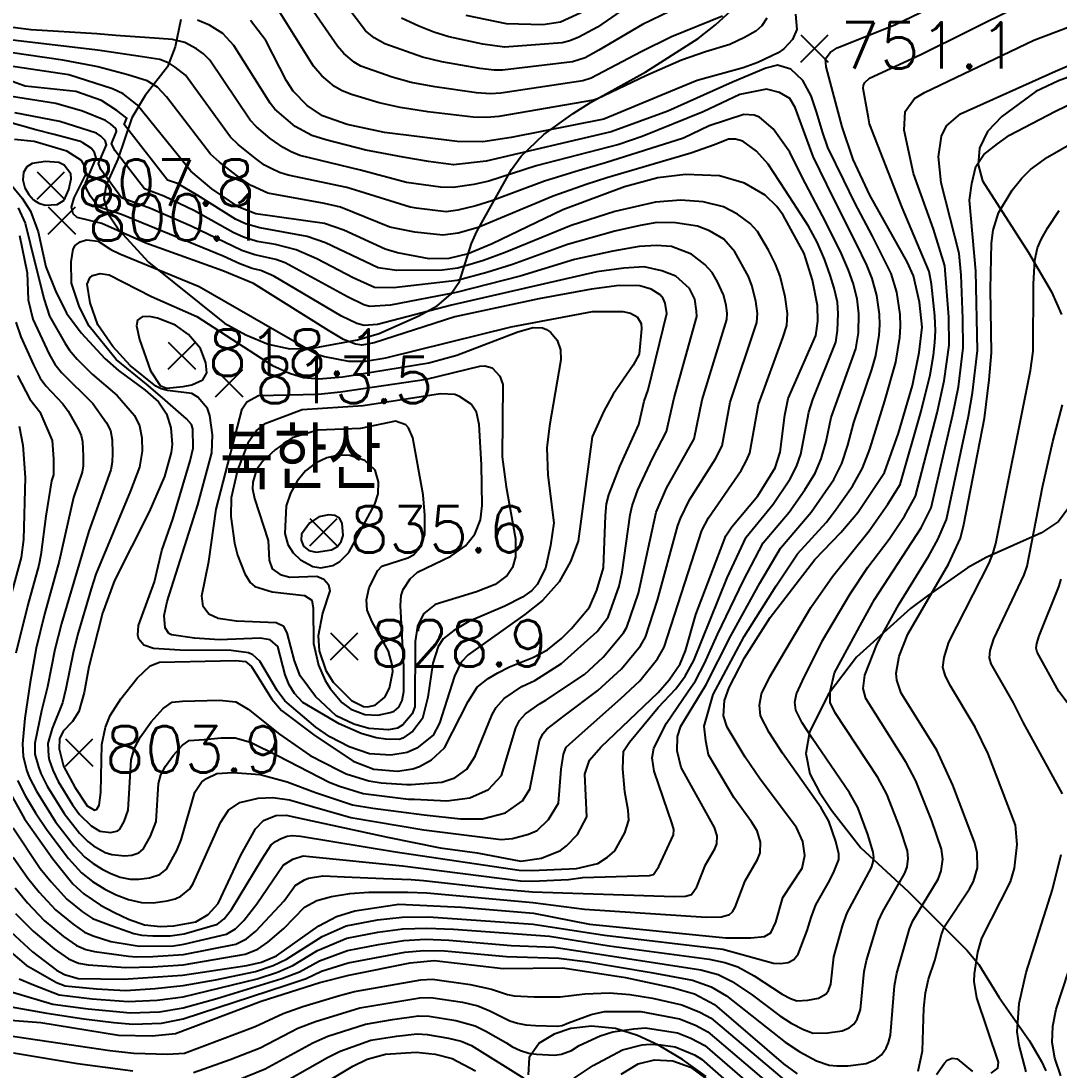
# Model space of a CAD drawing. Extents: x 197794 to 200030, y 561152 to 563931.
# Drawn here: x 197999.3 to 198200.8, y 562008.5 to 562212.3 of the extents above; entities that cross this region are included whole.
import ezdxf

# ---------------------------------------------------------------- set-up
doc = ezdxf.new("R2010")
doc.units = 0
for name, color, linetype in [('F0017111', 30, 'CONTINUOUS'), ('F0017114', 7, 'CONTINUOUS'), ('F0027132', 7, 'CONTINUOUS'), ('F0027217', 7, 'CONTINUOUS'), ('G0037213', 32, 'CONTINUOUS'), ('H0059153', 7, 'CONTINUOUS')]:
    doc.layers.add(name, color=color, linetype=linetype)
doc.styles.add('NGSW', font='romans.shx', dxfattribs={"bigfont": 'ngsw.shx'})

# ---------------------------------------------------------------- blocks, each defined once
blk = doc.blocks.new('F0027217')
at = {"layer": 'F0027217'}
for p, q in [((-2.652, 2.652), (2.652, -2.652)), ((-2.652, -2.652), (2.652, 2.652))]:
    blk.add_line(p, q, dxfattribs=at)

msp = doc.modelspace()

# ---------------------------------------------------------------- linework, layer by layer
at = {"layer": 'F0017111', "flags": 128}
for points, elevation in [([(198130.7, 562216.9), (198119.96, 562211.62), (198111.52, 562206.65), (198108.82, 562205.19), (198106.38, 562204.4), (198092.81, 562202.78), (198091.14, 562202.78), (198088.36, 562203.11), (198081.02, 562204.39), (198077.26, 562205.28), (198069.93, 562207.92), (198067.84, 562209.04), (198066.18, 562210.39), (198057.12, 562222.43)], 735), ([(198135.53, 562213.28), (198125.61, 562209.26), (198119.7, 562206.35), (198110.03, 562201.21), (198108.41, 562200.68), (198092.44, 562198.28), (198090.43, 562198.18), (198087.73, 562198.38), (198079.66, 562199.53), (198075.08, 562200.41), (198071.39, 562201.41), (198065.3, 562203.55), (198064.01, 562204.32), (198061.95, 562206.02), (198060.75, 562207.46), (198053.2, 562218.44)], 740), ([(197995.06, 562033.33), (198000.28, 562028.88), (198006.19, 562025.55), (198007.88, 562024.91), (198013.95, 562024.32), (198019.62, 562024.01), (198025.33, 562024.34), (198030.8, 562024.94), (198037.06, 562026.05), (198044.86, 562027.69), (198048.28, 562028.82), (198050.82, 562030.06), (198057.75, 562034.48), (198062.46, 562036.52), (198068.49, 562037.72), (198073.28, 562038.25), (198078.42, 562038.3), (198098.77, 562036.88), (198112.58, 562034.73), (198135.59, 562032.01), (198145.39, 562029.27), (198146.73, 562029.22), (198148.24, 562029.39), (198149.34, 562030.03), (198150.21, 562031.02), (198151.95, 562035.66), (198152.71, 562038.18), (198153.61, 562040.61), (198156.29, 562045.3), (198157.19, 562047.19), (198158.09, 562049.46), (198158.11, 562050.51), (198157.5, 562052.92), (198156.13, 562056.9), (198154.65, 562059.44), (198147.13, 562070.07), (198144.58, 562074.11), (198142.9, 562077.33), (198142.67, 562079.41), (198143.1, 562081.61), (198144.67, 562084.93), (198145.96, 562087.11), (198152.67, 562098.4), (198156.87, 562104.38), (198163.98, 562113.27), (198167.6, 562118.44), (198169.97, 562122.31), (198174.09, 562136.55), (198175.8, 562143.56), (198176.47, 562147.38), (198176.74, 562149.87), (198176.85, 562152.13), (198176.73, 562155.02), (198176.07, 562161.17), (198175.62, 562163.64), (198170.36, 562176.08), (198164.07, 562192.35), (198163.82, 562193.52), (198162.81, 562199.24), (198162.87, 562199.83), (198163.13, 562200.36), (198164.03, 562201.22), (198174.04, 562205.79), (198192.67, 562215.09)], 745), ([(198144.1, 562212.88), (198143.11, 562211.4), (198141.99, 562210.36), (198139.79, 562209.1), (198136.92, 562207.75), (198132.22, 562206.36), (198127.53, 562204.71), (198120.61, 562201.68), (198111.25, 562197.22), (198110.44, 562196.96), (198092.07, 562193.79), (198089.72, 562193.58), (198087.09, 562193.64), (198078.29, 562194.67), (198072.91, 562195.53), (198068.82, 562196.44), (198063.46, 562198.02), (198061.68, 562198.74), (198060.17, 562199.61), (198057.72, 562201.65), (198056.12, 562203.57), (198049.27, 562214.45)], 745), ([(198116.69, 562214.89), (198111.2, 562211.12), (198107.6, 562209.17), (198105.86, 562208.47), (198104.36, 562208.11), (198093.17, 562207.27), (198089, 562207.85), (198082.39, 562209.26), (198079.43, 562210.15), (198076.52, 562211.35), (198073.16, 562212.86)], 730), ([(197998.17, 562043.92), (198000.55, 562041), (198003.83, 562037.56), (198007.57, 562034.48), (198010.08, 562032.72), (198011.89, 562031.95), (198013.55, 562031.56), (198020.19, 562030.63), (198021.68, 562030.51), (198024.89, 562030.57), (198030.84, 562030.95), (198041.02, 562032.99), (198043.11, 562033.99), (198044.88, 562035.5), (198050.37, 562041.39), (198052.53, 562044.4), (198054.33, 562045.48), (198055.1, 562045.78), (198057.89, 562046.23), (198062.1, 562046.05), (198069.66, 562045.74), (198075.05, 562045.55), (198077.47, 562045.38), (198091.92, 562043.73), (198098.62, 562043.17), (198126.09, 562042.24), (198128.34, 562042.32), (198129.5, 562042.62), (198130.54, 562044.13), (198132.2, 562048.37), (198134.02, 562051.47), (198134.41, 562052.46), (198134.45, 562054.02), (198133.97, 562055.65), (198127.5, 562067.31), (198126.71, 562070.52), (198126.78, 562073.31), (198127.42, 562075.31), (198132.28, 562083.31), (198137.09, 562092.91), (198142.75, 562103.1), (198146.75, 562109.89), (198152.71, 562116.88), (198157.11, 562123.24), (198158.66, 562126.38), (198159.84, 562129.92), (198160.97, 562134.3), (198164.49, 562144.59), (198165.26, 562147.34), (198165.91, 562151.28), (198166.06, 562153.32), (198166, 562155.37), (198165.49, 562158.98), (198164.57, 562162.31), (198163.52, 562164.89), (198161.51, 562169.03), (198157.03, 562177.92), (198153.12, 562185.99), (198149.64, 562195.49), (198148.6, 562197.3), (198146.59, 562198.45), (198144.04, 562199.09), (198138.86, 562198.07), (198131.77, 562194.68), (198119.93, 562189.87), (198115.36, 562188.34), (198099.32, 562184.17), (198090.16, 562181.24), (198087.25, 562180.57), (198083.2, 562180.01), (198080.74, 562180.07), (198074.13, 562180.94), (198065.22, 562183.37), (198053.47, 562186.21), (198051.77, 562186.88), (198050.2, 562187.73), (198047.69, 562189.53), (198045.02, 562191.77), (198043.8, 562193.07), (198035.95, 562204.69), (198034.76, 562205.92), (198033.37, 562206.91), (198031.08, 562208.12), (198028.7, 562208.7), (198026.1, 562208.93), (198017.72, 562209.49), (198014, 562209.86), (198001.28, 562210.63), (197995.65, 562211.34)], 760), ([(197998.26, 562038.95), (198001.64, 562035.49), (198005.72, 562032.08), (198008.52, 562030.1), (198010.47, 562029.32), (198012.36, 562028.97), (198019.67, 562028.42), (198024.9, 562028.58), (198030.76, 562028.95), (198042.81, 562031.06), (198045.28, 562032.04), (198047.21, 562033.4), (198050.36, 562036.03), (198054.36, 562040.17), (198056.72, 562041.47), (198059.57, 562042.21), (198063.16, 562042.83), (198066.81, 562043.08), (198074.43, 562043.07), (198078.1, 562042.93), (198098.7, 562041.1), (198108.68, 562039.81), (198132.34, 562038.21), (198135.33, 562038.32), (198136.89, 562038.72), (198137.41, 562039.23), (198137.96, 562040.17), (198139.87, 562045.26), (198142.3, 562049.4), (198142.82, 562050.71), (198142.87, 562052.79), (198142.23, 562054.98), (198141.16, 562056.73), (198137.7, 562061.48), (198132.78, 562069.74), (198132.28, 562072.45), (198131.92, 562075.31), (198133.71, 562081.47), (198139.68, 562092.72), (198145.92, 562102.58), (198150.09, 562108.8), (198155.6, 562114.9), (198157.25, 562117.01), (198160.74, 562121.98), (198162.66, 562125.48), (198164.08, 562129.17), (198167, 562138.54), (198169.15, 562146.03), (198169.95, 562150.83), (198170.09, 562153.07), (198170, 562155.32), (198169.33, 562159.63), (198168.28, 562163.24), (198164.63, 562170.51), (198161.17, 562176.97), (198159.05, 562181.38), (198155.93, 562187.72), (198154.91, 562190.78), (198153.8, 562194.47), (198152.69, 562197.82), (198151.07, 562200.78), (198148.77, 562202.98), (198146.21, 562203.75), (198143.91, 562203.18), (198137.46, 562200.43), (198124.87, 562194.83), (198113.91, 562190.79), (198089.59, 562185.11), (198083.27, 562184.38), (198078.41, 562185.01), (198073.47, 562185.85), (198066.27, 562187.24), (198058.49, 562189.24), (198055.76, 562190.07), (198052.52, 562191.81), (198048.59, 562195.22), (198047.65, 562196.37), (198040.64, 562207.57), (198038.51, 562209.91), (198035.9, 562211.49), (198033.57, 562212.48)], 755), ([(197998.95, 562026.26), (198001.71, 562025.06), (198006.69, 562023.13), (198013.13, 562022.38), (198020.08, 562021.82), (198025.76, 562022.1), (198030.8, 562022.78), (198045.13, 562026.24), (198049.12, 562027.55), (198052.1, 562028.82), (198056.89, 562031.78), (198062.58, 562034.13), (198068.6, 562035.33), (198073.45, 562035.97), (198078.12, 562036.12), (198083.26, 562035.89), (198101.93, 562034.51), (198113.51, 562032.66), (198132.9, 562030.07), (198135.95, 562029.44), (198138.5, 562028.57), (198141.66, 562026.8), (198147.08, 562023.26), (198148.68, 562022.4), (198149.93, 562021.97), (198152.06, 562022.09), (198154.14, 562022.49), (198155.64, 562023.35), (198156.08, 562023.99), (198156.51, 562025.23), (198157.13, 562030.54), (198158.87, 562036.73), (198159.69, 562039.07), (198164.42, 562047.9), (198164.72, 562048.72), (198164.86, 562049.84), (198164.75, 562050.83), (198163.71, 562054.27), (198161.77, 562059.5), (198160.15, 562062.38), (198152.9, 562072.98), (198150.98, 562076.01), (198149.72, 562078.43), (198149.55, 562079.99), (198149.87, 562081.64), (198151.05, 562084.13), (198154.91, 562091.97), (198160.31, 562101.05), (198163.75, 562106.2), (198167.83, 562111.66), (198170.84, 562116.16), (198172.98, 562120.02), (198177.15, 562136.21), (198178.55, 562142.4), (198179.49, 562149.36), (198179.46, 562154.78), (198178.64, 562164.75), (198176.44, 562171.86), (198172.56, 562182.67), (198170.78, 562191.11), (198170.95, 562194.74), (198172.81, 562197.28), (198174.75, 562198.46), (198195.95, 562208.59), (198205.03, 562212.04)], 740), ([(197997.81, 562049.89), (198000.6, 562045.8), (198002.84, 562043.05), (198006.03, 562039.62), (198009.42, 562036.88), (198011.64, 562035.34), (198013.3, 562034.59), (198016.72, 562033.51), (198020.71, 562032.84), (198022.22, 562032.61), (198028.88, 562032.68), (198030.93, 562032.95), (198039.23, 562034.91), (198040.94, 562035.93), (198042.54, 562037.59), (198045.06, 562040.81), (198050.22, 562048.33), (198052.08, 562049.49), (198054.08, 562050.16), (198055.31, 562050.04), (198073.36, 562048.18), (198096.3, 562045.29), (198098.54, 562045.24), (198105.57, 562045.52), (198108.4, 562045.96), (198121.34, 562046.31), (198122.12, 562046.51), (198123.12, 562048.08), (198126, 562054.2), (198126.03, 562055.24), (198125.71, 562056.33), (198122.21, 562066.6), (198121.85, 562069.16), (198122.14, 562071.03), (198124.64, 562075.89), (198128.79, 562082), (198130.26, 562084.17), (198132, 562087.52), (198134.5, 562093.11), (198139.58, 562103.62), (198143.42, 562110.98), (198148.44, 562116.91), (198151.49, 562121.26), (198153.47, 562124.5), (198154.67, 562127.27), (198155.61, 562130.66), (198156.61, 562135.32), (198161.38, 562148.64), (198161.88, 562151.73), (198161.99, 562155.43), (198161.64, 562158.33), (198160.86, 562161.38), (198159.97, 562163.93), (198158.4, 562167.55), (198154.93, 562174.5), (198151, 562182), (198148.58, 562186.82), (198145.34, 562191.36), (198142.7, 562193.62), (198141.67, 562194.04), (198139.63, 562194.17), (198132.92, 562191.93), (198127.93, 562189.56), (198112.79, 562184.78), (198107.66, 562183.31), (198100.96, 562181.24), (198090.74, 562177.37), (198087.64, 562176.4), (198084.14, 562175.56), (198081.87, 562175.28), (198076.05, 562175.95), (198074.87, 562176.15), (198065.1, 562179.19), (198062.56, 562179.99), (198051.17, 562182.35), (198049.49, 562182.87), (198047.89, 562183.65), (198046.61, 562184.34), (198044.78, 562185.66), (198041.44, 562188.32), (198039.95, 562189.77), (198031.25, 562201.8), (198029.24, 562203.36), (198028.07, 562204.13), (198026.23, 562204.84), (198022.87, 562205.38), (198015.05, 562206.5), (198013.61, 562206.75), (197995.47, 562208.86)], 765), ([(197997.76, 562055.55), (198003.04, 562047.69), (198005.13, 562045.1), (198008.23, 562041.69), (198011.27, 562039.28), (198013.2, 562037.96), (198016.82, 562036.59), (198021.23, 562035.06), (198022.77, 562034.71), (198024.87, 562034.57), (198028.28, 562034.59), (198031.01, 562034.96), (198037.45, 562036.84), (198038.77, 562037.88), (198040.2, 562039.69), (198046.13, 562049.57), (198047.9, 562052.26), (198048.7, 562052.91), (198049.82, 562053.5), (198050.99, 562053.94), (198051.92, 562054.09), (198053.56, 562053.93), (198072, 562050.91), (198096.05, 562047.33), (198098.46, 562047.31), (198107.13, 562047.68), (198111.27, 562048.68), (198113.18, 562049.89), (198114.59, 562051.1), (198116.51, 562054.63), (198117.31, 562057.05), (198117.2, 562059.02), (198116.56, 562062.59), (198116.13, 562067.02), (198116.27, 562070.45), (198117.42, 562072.23), (198123.01, 562078.99), (198126.44, 562082.56), (198128.24, 562085.03), (198129.91, 562088.12), (198136.41, 562104.14), (198140.08, 562112.08), (198145.31, 562118.45), (198148.61, 562123.39), (198149.84, 562125.77), (198150.68, 562128.17), (198152.26, 562136.35), (198153.06, 562138.77), (198157.49, 562149.94), (198157.84, 562152.18), (198157.99, 562155.48), (198157.8, 562157.68), (198157.16, 562160.45), (198156.42, 562162.98), (198155.28, 562166.06), (198153.86, 562169.33), (198152.21, 562172.5), (198147.66, 562179.48), (198144.36, 562184.53), (198142.11, 562187.06), (198139.44, 562188.97), (198138.05, 562189.37), (198136.67, 562189.35), (198133.97, 562188.28), (198129.34, 562186.62), (198113.07, 562181.83), (198109.06, 562180.59), (198102.61, 562178.3), (198088.04, 562172.24), (198084.19, 562171.11), (198081.17, 562170.72), (198075.76, 562171.33), (198070.93, 562172.25), (198061.32, 562176.16), (198058.2, 562176.89), (198047.21, 562178.87), (198043.98, 562180.38), (198041.87, 562181.78), (198037.87, 562184.87), (198036.1, 562186.46), (198027.55, 562197.62), (198025.78, 562199.46), (198023.81, 562200.67), (198020.04, 562201.88), (198014.19, 562203.39), (198013.22, 562203.64), (198007.45, 562204.71), (197983.82, 562208.13)], 770), ([(197997.63, 562023.63), (198005.5, 562021.35), (198012.31, 562020.44), (198020.55, 562019.62), (198026.18, 562019.85), (198030.8, 562020.63), (198037.34, 562022.4), (198049.95, 562026.28), (198053.37, 562027.58), (198057.27, 562029.77), (198062.71, 562031.75), (198068.71, 562032.94), (198073.63, 562033.68), (198077.81, 562033.94), (198082.38, 562033.77), (198094.44, 562032.74), (198102.82, 562032.39), (198131.27, 562028.02), (198134.64, 562027.06), (198137.38, 562025.75), (198141.32, 562023.04), (198146.66, 562019.04), (198148.81, 562017.66), (198151.21, 562016.37), (198153.09, 562015.72), (198155.95, 562015.73), (198158.75, 562016.13), (198160.12, 562016.75), (198161, 562017.43), (198161.67, 562018.39), (198162.31, 562020.26), (198163.01, 562027.7), (198163.47, 562029.81), (198165.76, 562037.53), (198166.63, 562039.35), (198170.89, 562046.75), (198171.35, 562047.98), (198171.56, 562049.65), (198171.4, 562051.14), (198169.92, 562055.62), (198167.41, 562062.09), (198165.66, 562065.33), (198157.39, 562077.91), (198156.42, 562079.96), (198156.42, 562082.08), (198157.25, 562085.7), (198162.54, 562095.48), (198164.98, 562099.97), (198174.07, 562113.89), (198176, 562117.73), (198180.21, 562135.87), (198181.31, 562141.23), (198182.25, 562148.85), (198182.19, 562154.53), (198181.86, 562162.95), (198181.44, 562167.19), (198177.96, 562180.9), (198177.46, 562185.96), (198178.05, 562189.93), (198178.98, 562191.96), (198181.68, 562194.32), (198200.15, 562202.6), (198212.66, 562207.94)], 735), ([(197998.65, 562064.77), (198000.16, 562061.76), (198002.1, 562058.5), (198004.37, 562055.1), (198008.51, 562049.61), (198011.05, 562046.81), (198013.2, 562045.15), (198015.61, 562043.69), (198017.77, 562042.59), (198020.15, 562041.64), (198022.69, 562041.09), (198024.94, 562041.04), (198027.68, 562041.41), (198029.21, 562041.78), (198030.36, 562042.28), (198032.08, 562043.7), (198032.76, 562044.76), (198038.06, 562056.62), (198039.58, 562058.99), (198041.82, 562060.51), (198045.32, 562061.36), (198048.22, 562061.5), (198051.45, 562061.03), (198055.44, 562059.88), (198063.34, 562057.6), (198077.51, 562055.16), (198092.51, 562053.31), (198094.75, 562053.49), (198097.82, 562054.33), (198099.51, 562055.07), (198101.69, 562057.19), (198103.65, 562060.37), (198104.19, 562066.98), (198104.62, 562069.92), (198105.16, 562071.28), (198107.66, 562073.55), (198115.78, 562080.72), (198119.47, 562084.17), (198122.91, 562088.41), (198124.18, 562090.67), (198131.52, 562113.32), (198132.76, 562115.83), (198139.1, 562125.02), (198140.19, 562126.96), (198140.82, 562128.41), (198142.46, 562137.81), (198147.24, 562150.77), (198147.99, 562153.2), (198148.13, 562155.52), (198147.7, 562158.71), (198146.67, 562162.76), (198145.79, 562165.06), (198144.41, 562167.81), (198142.28, 562171.46), (198140.88, 562173.01), (198138.39, 562174.83), (198135.7, 562176.2), (198131.76, 562177.18), (198127.39, 562177.51), (198122.51, 562177.13), (198114.57, 562175.34), (198106.12, 562172.62), (198093.32, 562167.33), (198089.08, 562165.78), (198084.1, 562164.29), (198081.08, 562163.91), (198072.24, 562163.86), (198068.63, 562164.39), (198058.41, 562169.22), (198054.86, 562170.48), (198045.67, 562172.15), (198042.89, 562172.91), (198040.92, 562173.83), (198033.64, 562178.43), (198029.66, 562180.74), (198027.76, 562181.42), (198019.35, 562192.23), (198019.86, 562193.45), (198017.88, 562194.96), (198014.96, 562196.86), (198009.97, 562198.64), (198000.12, 562199.69), (197993.18, 562202.14)], 780), ([(197998.3, 562153.84), (197999.3, 562150.98), (198001.72, 562145.53), (198003.04, 562142.96), (198004.1, 562141.44), (198007.41, 562137.95), (198008.46, 562136.5), (198010.51, 562132.81), (198010.99, 562131.8), (198011.21, 562130.61), (198011.35, 562127.78), (198011.36, 562125.9), (198011.19, 562124.65), (198009.52, 562119.75), (198006.72, 562107.36), (198003.88, 562097.08), (198002.24, 562090.48), (198001.1, 562083.86), (198000.04, 562076.86), (197999.59, 562071.93), (197999.74, 562069.42), (198000.45, 562066.68), (198000.91, 562065.44), (198002.28, 562062.71), (198006.01, 562056.74), (198009.6, 562052.07), (198011.68, 562049.86), (198013.29, 562048.62), (198015.09, 562047.53), (198016.72, 562046.7), (198018.56, 562046.01), (198020.52, 562045.62), (198022.21, 562045.58), (198024.26, 562045.85), (198026.27, 562046.51), (198027.56, 562047.57), (198029.55, 562051.19), (198030.43, 562053.24), (198033.05, 562062.48), (198034.37, 562064.46), (198034.42, 562064.52), (198035.29, 562065.14), (198037.34, 562066.11), (198040.44, 562066.31), (198045.71, 562065.91), (198050.99, 562064.53), (198056.51, 562062.46), (198063.66, 562060.05), (198067.62, 562059.37), (198077.55, 562058.08), (198084.61, 562057.34), (198088.88, 562057.34), (198093.4, 562058.52), (198096.68, 562060.81), (198098.11, 562063.06), (198100, 562072.47), (198100.62, 562073.84), (198101.4, 562074.73), (198104.73, 562077.34), (198111.32, 562082.29), (198115.91, 562086.46), (198119.6, 562090.93), (198120.55, 562092.62), (198122.89, 562099.78), (198126.86, 562114.34), (198127.34, 562115.66), (198129.07, 562119.32), (198134.13, 562127.25), (198135.42, 562129.79), (198137.01, 562138.25), (198142.17, 562153.77), (198142.28, 562155.51), (198141.96, 562157.9), (198141.18, 562160.94), (198140.52, 562162.66), (198137.89, 562167.47), (198135.79, 562169.95), (198132.98, 562171.54), (198130.63, 562172.48), (198126.35, 562173.09), (198122.74, 562173.18), (198119.5, 562172.62), (198114.62, 562171.49), (198105.43, 562168.91), (198094.75, 562165.03), (198089.73, 562163.48), (198083.96, 562161.93), (198071.63, 562160.5), (198067.96, 562160.57), (198063.78, 562162.42), (198056.74, 562166.1), (198052.71, 562167.9), (198048.71, 562168.88), (198045.18, 562169.52), (198042.53, 562170.32), (198040.5, 562171.24), (198032.98, 562175.44), (198027.06, 562178.31), (198023.28, 562179.69), (198017.57, 562187.13), (198016.85, 562188.44), (198017.87, 562190.87), (198017.7, 562191.41), (198016.71, 562192.35), (198015.72, 562193), (198011.23, 562194.82), (198006.09, 562196.3), (197993.69, 562198.25)], 785), ([(197996.3, 562021), (198004.31, 562019.57), (198011.49, 562018.5), (198017.33, 562017.73), (198021.01, 562017.43), (198026.6, 562017.61), (198030.81, 562018.48), (198050.79, 562025), (198054.64, 562026.34), (198057.66, 562027.75), (198062.84, 562029.36), (198073.8, 562031.4), (198077.51, 562031.76), (198081.5, 562031.66), (198093.57, 562030.59), (198103.71, 562030.26), (198109.34, 562029.55), (198121.65, 562027.5), (198129.65, 562025.96), (198133.32, 562024.68), (198136.26, 562022.92), (198147.68, 562013.91), (198150.54, 562012.05), (198153.74, 562010.34), (198156.24, 562009.47), (198157.69, 562009.32), (198159.85, 562009.36), (198163.37, 562009.78), (198165.19, 562010.6), (198166.36, 562011.5), (198167.25, 562012.79), (198167.73, 562013.87), (198168.11, 562015.28), (198168.88, 562024.86), (198169.33, 562027.34), (198171.83, 562035.99), (198172.46, 562037.51), (198177.37, 562045.59), (198177.97, 562047.23), (198178.26, 562049.47), (198178.04, 562051.46), (198176.13, 562056.97), (198173.05, 562064.69), (198171.16, 562068.28), (198163.36, 562080.7), (198162.83, 562082.67), (198163.13, 562085.23), (198165.55, 562091.35), (198169.73, 562098.97), (198175.54, 562108.44), (198177.31, 562111.61), (198179.01, 562115.45), (198183.27, 562135.53), (198184.06, 562140.06), (198185.01, 562148.34), (198184.69, 562163.72), (198183.47, 562177.49), (198183.89, 562180.73), (198184.68, 562184.04), (198186.24, 562186.38), (198188.89, 562188.49), (198191.23, 562190.17), (198200.01, 562194.75), (198204.42, 562196.85)], 730), ([(197998.76, 562176), (198000.14, 562173.06), (198002.03, 562165.14), (198003.78, 562158.23), (198004.84, 562155.01), (198007.89, 562149.67), (198008.71, 562148.4), (198010.22, 562146.65), (198013.12, 562143.74), (198018, 562139.55), (198021.34, 562135.71), (198022.31, 562133.7), (198022.75, 562131.32), (198022.82, 562128.78), (198022.28, 562125.66), (198020.57, 562121.06), (198013.86, 562104.85), (198012.9, 562101.99), (198010.41, 562093.44), (198009.52, 562089.91), (198007.99, 562082.56), (198007.34, 562079.89), (198005.33, 562074.91), (198004.52, 562071.94), (198004.63, 562069.5), (198004.76, 562068.77), (198005.45, 562066.8), (198006.52, 562064.59), (198009.3, 562060.04), (198010.67, 562058.16), (198012.93, 562055.98), (198014.61, 562054.92), (198016.73, 562054.66), (198018.09, 562054.97), (198018.52, 562055.32), (198019.34, 562056.79), (198020.1, 562059.02), (198020.67, 562068.82), (198021.31, 562071.07), (198022.51, 562073.27), (198024.6, 562076.18), (198026.88, 562078.74), (198028.63, 562079.98), (198030.66, 562080.22), (198037.82, 562080.37), (198041.04, 562080.03), (198043.42, 562078.64), (198049.48, 562073.77), (198055.42, 562069.61), (198060.99, 562066.81), (198062.46, 562066.1), (198066.81, 562064.7), (198069.26, 562064.31), (198074.21, 562063.98), (198075.03, 562064.02), (198081.02, 562064.47), (198083.55, 562065.28), (198085.85, 562066.95), (198087.47, 562069.51), (198090.76, 562077.58), (198091.55, 562078.96), (198093.1, 562080.72), (198096.57, 562083.01), (198099.08, 562084.19), (198104.22, 562087.53), (198111.16, 562093.74), (198113.3, 562096.53), (198115.46, 562102.55), (198116.03, 562105.24), (198117.55, 562116.37), (198117.94, 562118.15), (198119.07, 562121.23), (198121.89, 562127.3), (198124.64, 562132.55), (198126.12, 562139.14), (198130.53, 562154.91), (198130.48, 562155.97), (198130.13, 562158.26), (198129.12, 562160.39), (198126.46, 562162.76), (198123.75, 562163.77), (198120.32, 562164.54), (198116.37, 562164.3), (198111.09, 562163.6), (198082.9, 562157.11), (198068.51, 562153.35), (198065.91, 562153.15), (198064.48, 562153.58), (198061.56, 562155), (198048.41, 562162.75), (198045.86, 562163.84), (198044.19, 562164.26), (198041.82, 562165.15), (198038.57, 562166.62), (198018.83, 562174.74), (198014.3, 562176.22), (198012.81, 562178.31), (198011.98, 562179.84), (198011.85, 562180.84), (198013.88, 562185.71), (198013.54, 562186.8), (198012.92, 562187.6), (198011.32, 562188.65), (198010.83, 562188.89), (198005.71, 562190.27), (198002.21, 562191.21), (197996.71, 562192.72)], 795), ([(197999.02, 562170.68), (198000.53, 562163.4), (198000.7, 562158.14), (198001.57, 562154.42), (198004.8, 562147.6), (198005.88, 562145.68), (198007.16, 562144.05), (198013.23, 562138.02), (198015.92, 562134.26), (198016.65, 562132.75), (198016.98, 562130.97), (198017.08, 562128.28), (198017.01, 562126.64), (198016.74, 562125.16), (198012.46, 562113.23), (198007.14, 562095.26), (198005.89, 562090.23), (198004.47, 562083), (198003.31, 562078.32), (198002, 562072.03), (198002, 562069.92), (198002.7, 562067.43), (198003.18, 562066.12), (198004.4, 562063.65), (198007.66, 562058.39), (198010.68, 562054.53), (198012.3, 562052.92), (198013.38, 562052.09), (198015.66, 562050.81), (198016.96, 562050.38), (198019.47, 562050.12), (198020.84, 562050.3), (198022.18, 562050.74), (198023.04, 562051.45), (198024.45, 562053.99), (198025.57, 562056.84), (198025.99, 562064.19), (198026.47, 562065.88), (198027.37, 562067.53), (198028.94, 562069.71), (198030.65, 562071.63), (198031.96, 562072.56), (198034.85, 562072.74), (198038.14, 562073.04), (198040.91, 562073.04), (198043.88, 562072.25), (198049.22, 562069.55), (198059.16, 562064.44), (198061.14, 562063.66), (198065.76, 562062.25), (198074.55, 562061.16), (198075.69, 562061.12), (198082.01, 562060.81), (198086.47, 562061.43), (198090.06, 562063.04), (198092.57, 562065.75), (198095.38, 562075.03), (198096.09, 562076.4), (198097.25, 562077.72), (198100.12, 562079.76), (198101.21, 562080.37), (198108.72, 562085.38), (198112.35, 562088.75), (198116.29, 562093.45), (198116.92, 562094.57), (198119.17, 562101.17), (198122.64, 562116.9), (198124.63, 562121.59), (198130.03, 562131.17), (198131.57, 562138.7), (198136.35, 562154.34), (198136.42, 562155.5), (198136.21, 562157.09), (198135.69, 562159.12), (198134.56, 562161.64), (198133.5, 562163.47), (198132.08, 562165.02), (198129.5, 562167.04), (198125.6, 562168.49), (198122.69, 562168.73), (198119.31, 562168.49), (198114.23, 562167.59), (198106.78, 562165.97), (198096.19, 562162.74), (198083.81, 562159.57), (198071.02, 562157.14), (198066.94, 562156.86), (198065.86, 562157.18), (198062.67, 562158.71), (198050.56, 562165.33), (198048.77, 562166.01), (198044.68, 562166.89), (198042.18, 562167.73), (198032.32, 562172.45), (198024.46, 562175.89), (198018.79, 562177.96), (198014.77, 562183.49), (198014.35, 562184.64), (198015.87, 562188.29), (198015.62, 562189.11), (198014.82, 562189.97), (198013.93, 562190.56), (198006.81, 562192.82), (197998.08, 562194.51)], 790), ([(198187.65, 562007.89), (198188.94, 562008.92), (198189.07, 562010.06), (198184.88, 562022.58), (198184.37, 562025.73), (198184.44, 562027.24), (198185.1, 562031.42), (198185.84, 562034.15), (198191.39, 562045.06), (198192.2, 562047.77), (198192.7, 562052.37), (198192.38, 562056.08), (198187.08, 562069.93), (198184.54, 562075.13), (198179.67, 562083.35), (198178.71, 562085.21), (198178.31, 562086.77), (198178.51, 562088.65), (198179.42, 562091.68), (198187.29, 562107.02), (198188.07, 562108.98), (198188.55, 562110.85), (198195.31, 562144.46), (198195.81, 562148.2), (198195.91, 562161.29), (198196.11, 562165.87), (198196.65, 562168.23), (198197.34, 562169.87), (198198.59, 562172.06), (198200.86, 562175.48)], 720), ([(197998.63, 562143.47), (198001.04, 562138.83), (198002.94, 562136.43), (198005.33, 562130.85), (198005.62, 562127.28), (198005.64, 562124.15), (198005.21, 562123), (198004.12, 562116.16), (198003.15, 562108.61), (198002.74, 562106.6), (198000.61, 562098.91), (197998.31, 562089.52)], 780), ([(198201.49, 562062.16), (198193.93, 562075.99), (198192.03, 562079.88), (198187.66, 562087.45), (198187.36, 562088.62), (198187.5, 562090.02), (198188.19, 562092.3), (198194.04, 562104.71), (198194.65, 562106.42), (198197.63, 562121.77), (198199.61, 562130.65), (198201.49, 562137.74)], 715), ([(198210.15, 562069.76), (198200.79, 562082.04), (198196.6, 562089.68), (198196.4, 562090.46), (198196.5, 562091.4), (198196.96, 562092.91), (198200.79, 562102.4), (198201.23, 562103.86)], 710), ([(198194.49, 562008.2), (198193.09, 562013.33), (198192.72, 562015.97), (198193.13, 562021.46), (198194.45, 562027.5), (198199.56, 562043.6), (198201.28, 562050.41)], 715), ([(198201.21, 562007.43), (198200.03, 562010.81), (198199.5, 562013.9), (198199.66, 562017.03), (198200.28, 562020.33), (198202.7, 562027.65)], 710), ([(197994.57, 562015.56), (198016.58, 562012.3), (198021.24, 562011.81), (198027.77, 562011.64), (198031.06, 562011.83), (198044.79, 562016.98), (198050.22, 562019.5), (198054.04, 562020.84), (198061.15, 562023.01), (198064.03, 562023.81), (198076.96, 562026.07), (198079.18, 562026.2), (198086.53, 562025.17), (198090.67, 562024.24), (198093.77, 562023.17), (198095.03, 562022.93), (198098.96, 562022.74), (198103.98, 562022.74), (198108.75, 562023.31), (198113.55, 562023.54), (198117.49, 562023.22), (198121.89, 562022.48), (198127.6, 562021.18), (198131.12, 562019.78), (198133.31, 562018.62), (198148.7, 562005.59)], 720), ([(198032.82, 562008.06), (198039.94, 562010.57), (198045.74, 562012.86), (198053.08, 562016.65), (198056.46, 562017.96), (198065.1, 562020.64), (198076.73, 562022.56), (198078.85, 562022.61), (198085, 562021.71), (198088, 562020.98), (198090.35, 562020), (198094.23, 562018.1), (198095.67, 562017.61), (198097.32, 562017.3), (198099.18, 562017.17), (198103.42, 562017.08), (198104.35, 562017.21), (198105.62, 562017.67), (198109.97, 562019.32), (198112.57, 562019.89), (198116.24, 562019.93), (198119.65, 562019.91), (198127.17, 562018.46), (198130.24, 562017.25), (198132.67, 562015.96), (198147.38, 562003.39)], 715), ([(198041.11, 562006.48), (198046.69, 562008.74), (198055.95, 562013.8), (198058.87, 562015.08), (198066.17, 562017.47), (198071.4, 562018.37), (198076.49, 562019.05), (198078.52, 562019.01), (198083.74, 562018.15), (198087.48, 562017.13), (198089.56, 562016.09), (198093.41, 562013.85), (198094.7, 562013.03), (198096.31, 562012.29), (198097.88, 562011.81), (198099.41, 562011.6), (198102.86, 562011.42), (198104.26, 562011.61), (198106.16, 562012.3), (198107.69, 562013.32), (198111.76, 562015.17), (198114.2, 562015.98), (198118.3, 562016.54), (198120.55, 562016.74), (198126.74, 562015.73), (198129.36, 562014.73), (198132.04, 562013.3), (198146.05, 562001.18)], 710), ([(198047.64, 562004.61), (198058.82, 562010.95), (198061.29, 562012.19), (198067.24, 562014.3), (198072.22, 562015.1), (198076.25, 562015.54), (198078.19, 562015.42), (198082.32, 562014.75), (198084.77, 562014.13), (198086.8, 562013.29), (198096.96, 562006.97)], 705), ([(198106.7, 562006.93), (198110.39, 562009.39), (198116.09, 562012.46), (198119.9, 562013.4), (198121.45, 562013.57), (198123.54, 562013.43), (198126.32, 562013.01), (198130.09, 562011.46), (198131.41, 562010.64), (198142.13, 562001.26)], 705), ([(197997.87, 562011.9), (198010.29, 562009.8), (198021, 562008.39)], 715), ([(198177.08, 562007.66), (198178.61, 562009.88), (198179.12, 562010.43), (198180.07, 562010.82), (198181.07, 562010.72), (198184.03, 562008.26)], 720)]:
    msp.add_lwpolyline(points, dxfattribs=dict(at, elevation=elevation))
for points, elevation in [([(198007.65, 562177.5), (198008.58, 562179.62), (198009.05, 562181.69), (198008.95, 562182.65), (198007.67, 562184.33), (198006.62, 562184.84), (198004.07, 562185.05), (198001.5, 562184.66), (198000.45, 562184), (197999.76, 562182.92), (197999.65, 562181.47), (198000.06, 562179.94), (198000.79, 562178.6), (198001.7, 562177.59), (198002.78, 562176.91), (198004.01, 562176.55), (198006.33, 562176.68)], 805), ([(198031.45, 562135.07), (198026.77, 562139.15), (198023.64, 562141.77), (198017.81, 562146.59), (198012.55, 562153.06), (198010.66, 562156.7), (198009.12, 562161.38), (198009.01, 562165.56), (198009.46, 562168.03), (198009.82, 562168.69), (198010.81, 562169.42), (198012, 562169.81), (198014.27, 562169.56), (198016.72, 562167.93), (198018.51, 562167.08), (198033.88, 562160.77), (198056.76, 562147.62), (198058.23, 562147.13), (198062.89, 562146.26), (198066.17, 562146.21), (198070.12, 562146.86), (198094.45, 562152.89), (198110.29, 562155.86), (198116.13, 562155.92), (198117.61, 562155.56), (198118.96, 562154.83), (198119.71, 562153.53), (198119.78, 562152.51), (198119.29, 562147.62), (198118.16, 562145.48), (198114.3, 562139.82), (198112.49, 562136.52), (198110.22, 562131.54), (198107.51, 562111.24), (198105.99, 562107.34), (198103.79, 562103.36), (198100.58, 562099.77), (198097.1, 562097), (198086.12, 562089.2), (198084.79, 562087.75), (198083.49, 562085.04), (198080.58, 562075.9), (198079.3, 562073.59), (198076.15, 562071.04), (198074.26, 562070.22), (198071.12, 562069.7), (198066.98, 562069.96), (198063, 562071.34), (198059.29, 562073.25), (198056.53, 562075.13), (198050.53, 562080.27), (198049.05, 562082.27), (198045.7, 562087.97), (198044.34, 562089.21), (198043.46, 562089.61), (198040.11, 562090.01), (198030.2, 562090.12), (198025.05, 562090.45), (198023.17, 562091.06), (198022.2, 562092.22), (198021.99, 562093.01), (198022.12, 562094.86), (198025.19, 562103.39), (198026.66, 562109.49), (198028.77, 562115.54), (198032.14, 562126.9), (198032.76, 562129.31), (198032.65, 562133.09), (198032.42, 562133.96)], 805), ([(198053.99, 562079.94), (198052.41, 562081.65), (198051.34, 562083.36), (198050.61, 562085.29), (198049.16, 562090.79), (198047.7, 562092.13), (198045.75, 562092.41), (198037.87, 562092.11), (198032.99, 562092.4), (198028.54, 562093.1), (198028.02, 562093.35), (198027.3, 562094.42), (198027.1, 562096.84), (198027.7, 562099.52), (198033.61, 562118.35), (198036.33, 562128.42), (198036.45, 562131.93), (198035.95, 562135.69), (198035.5, 562137.04), (198033.64, 562139.24), (198032.44, 562139.95), (198027.72, 562140.57), (198026.5, 562140.85), (198025.46, 562141.4), (198020.47, 562145.41), (198017.11, 562149.06), (198014.23, 562153.31), (198012.7, 562157.55), (198012.12, 562161.18), (198012.67, 562162.46), (198013.2, 562162.9), (198014.64, 562163.28), (198016.42, 562163), (198024.62, 562158.83), (198033.42, 562154.89), (198048.14, 562145.43), (198051.41, 562143.9), (198054.17, 562143.09), (198057.11, 562142.81), (198061.76, 562143.21), (198078.51, 562145.93), (198083.9, 562147.43), (198095.76, 562151.91), (198098.73, 562152.77), (198100.53, 562152.7), (198101.36, 562152.39), (198102.13, 562151.88), (198103.38, 562150.34), (198104.08, 562148.46), (198104.11, 562146.48), (198101.9, 562133.69), (198101.39, 562129.41), (198101.61, 562124.1), (198102.74, 562114.82), (198102.1, 562110.4), (198101.14, 562106.04), (198099.51, 562102.87), (198098.49, 562101.7), (198096.65, 562100.41), (198093.27, 562098.66), (198086.23, 562095.66), (198083.31, 562093.91), (198081.27, 562092.27), (198080.27, 562090.81), (198079.27, 562087.6), (198078.26, 562080.95), (198077.26, 562076.81), (198075.35, 562074.37), (198073.44, 562073.03), (198072.73, 562072.74), (198070.12, 562072.8), (198068.28, 562073.06), (198065.35, 562073.92), (198061.1, 562075.79)], 810), ([(198034.12, 562148.73), (198031.84, 562151.42), (198029.27, 562153.25), (198025.79, 562154.61), (198024.23, 562154.95), (198022.85, 562154.86), (198021.95, 562154.22), (198021.71, 562153.13), (198022.32, 562150.43), (198024.46, 562144.38), (198026.34, 562141.54), (198027.52, 562140.97), (198030.78, 562141.31), (198032.44, 562141.64), (198034.58, 562142.62), (198035.37, 562143.99), (198035.2, 562145.92)], 815), ([(198060.49, 562077.35), (198056.49, 562081.08), (198053.49, 562085.14), (198052.41, 562088.04), (198050.96, 562093.49), (198050.33, 562094.71), (198048.85, 562095.42), (198041.12, 562095.73), (198037.58, 562096.22), (198035.74, 562097.09), (198034.7, 562098.59), (198034.43, 562100.63), (198035.75, 562107.29), (198037.17, 562117.47), (198042.23, 562136.98), (198043.17, 562138.37), (198045.41, 562139.55), (198056.99, 562139.86), (198061.36, 562140.3), (198078.03, 562142.75), (198088.36, 562145.29), (198089.33, 562145.35), (198090.76, 562144.97), (198092.25, 562143.35), (198092.83, 562141.68), (198092.71, 562127.63), (198093.5, 562121.82), (198095.32, 562111.72), (198095.33, 562108.23), (198094.75, 562106.18), (198093.71, 562104.57), (198091.38, 562102.87), (198087.74, 562101.44), (198079.74, 562098.95), (198077.47, 562097.18), (198076.26, 562094.76), (198075.84, 562091.77), (198075.77, 562079.1), (198075.24, 562077.7), (198073.44, 562075.56), (198072.41, 562074.96), (198070.67, 562074.62), (198066.86, 562074.91), (198063.95, 562075.72)], 815), ([(198053.89, 562136.78), (198046.51, 562133.98), (198045.06, 562132.82), (198043.36, 562130.29), (198041.32, 562125.05), (198040.11, 562119.66), (198040.06, 562116.06), (198040.78, 562110.87), (198041.34, 562108.55), (198042.73, 562104.9), (198043.78, 562103.21), (198044.73, 562102.47), (198048.05, 562101.46), (198054.35, 562100.69), (198055.75, 562099.8), (198056, 562098.3), (198056.12, 562091.4), (198057.08, 562087.16), (198058.33, 562084.2), (198059.34, 562082.62), (198061.58, 562079.93), (198063.33, 562078.63), (198066.03, 562077.58), (198068.55, 562077.48), (198070.99, 562077.97), (198071.74, 562078.25), (198072.66, 562079.03), (198073.29, 562080.3), (198073.65, 562082.08), (198073.66, 562086.87), (198073.01, 562098.75), (198073.12, 562100.73), (198073.49, 562101.86), (198074.85, 562103.93), (198076.27, 562105.28), (198082.74, 562108.37), (198085.6, 562110.34), (198087.43, 562112.6), (198088.5, 562115.44), (198088.84, 562118.18), (198088.69, 562126.08), (198088.27, 562133.93), (198087.77, 562136.36), (198086.72, 562137.86), (198084.42, 562139.39), (198083.5, 562139.74), (198080.74, 562139.88), (198065.76, 562137.54)], 820), ([(198062.96, 562109.09), (198068.02, 562118.48), (198068.67, 562120.47), (198068.73, 562122.78), (198068.09, 562125.06), (198066.08, 562126.92), (198063.15, 562127.93), (198060.95, 562127.95), (198058.67, 562127.45), (198056.51, 562126.45), (198054.57, 562124.92), (198052.9, 562122.9), (198051.61, 562120.57), (198050.81, 562118.13), (198050.52, 562112.74), (198051.12, 562110.63), (198052.17, 562109.01), (198053.54, 562107.67), (198055.93, 562106.35), (198057.52, 562106.09), (198059.85, 562106.54), (198061.2, 562107.3)], 830), ([(198055.3, 562114.77), (198053.76, 562112.6), (198053.67, 562111.45), (198054.16, 562110.28), (198055.19, 562109.43), (198056.61, 562109.15), (198059.61, 562109.6), (198060.75, 562110.26), (198061.49, 562111.23), (198061.83, 562112.39), (198061.65, 562114.76), (198061.12, 562115.73), (198060.24, 562116.26), (198059.05, 562116.38), (198057.11, 562115.99)], 835)]:
    msp.add_lwpolyline(points, close=True, dxfattribs=dict(at, elevation=elevation))
at = {"layer": 'F0017114', "flags": 128}
for points, elevation in [([(197997.32, 562035.4), (198001.56, 562031.46), (198006.19, 562027.91), (198007.72, 562027.06), (198010.4, 562026.31), (198019.15, 562026.21), (198030.67, 562026.95), (198043.18, 562028.81), (198046.01, 562029.46), (198048.88, 562030.74), (198057.15, 562036.54), (198060.54, 562038.38), (198064.11, 562039.43), (198072.65, 562040.77), (198084.8, 562040.2), (198098.78, 562039.03), (198109.7, 562036.85), (198136.14, 562034.19), (198141.03, 562034.19), (198143.63, 562034.46), (198144.91, 562035.19), (198145.86, 562037.24), (198147.24, 562042.04), (198150.99, 562047.74), (198151.47, 562050.2), (198151.11, 562052.94), (198149.88, 562055.66), (198142.81, 562065.03), (198139.92, 562069.29), (198136.42, 562075.12), (198135.72, 562077.35), (198135.86, 562080.33), (198136.79, 562082.85), (198139.78, 562088.62), (198144.76, 562096.42), (198153.42, 562107.71), (198158.48, 562112.93), (198161.78, 562116.83), (198166.96, 562124.6), (198169.67, 562132.25), (198172.38, 562141.54), (198173.71, 562147.93), (198174.25, 562152.82), (198173.75, 562157.72), (198172.6, 562162.85), (198171.37, 562165.51), (198164.13, 562178.49), (198160.85, 562185.44), (198158.73, 562191.77), (198155.62, 562203.39), (198155.53, 562204.97), (198156.41, 562206.2), (198157.79, 562207.11), (198168.94, 562211.57), (198190.54, 562222.02)], 750), ([(198149.68, 562213.67), (198149.92, 562210.66), (198149.12, 562208.73), (198147.44, 562206.95), (198146.32, 562206.15), (198142.36, 562204.24), (198139.54, 562203.23), (198130.6, 562200.79), (198125.38, 562198.62), (198112.46, 562193.24), (198094.47, 562189.71), (198088.95, 562188.88), (198083.97, 562188.93), (198069.88, 562190.69), (198062.62, 562192.25), (198057.83, 562193.89), (198054.84, 562195.89), (198052.16, 562198.67), (198050.83, 562200.69), (198046.86, 562208.51), (198043.83, 562212.41)], 750), ([(198108.71, 562214.25), (198104.07, 562212.07), (198100.59, 562211.6), (198093.54, 562211.77), (198085.72, 562213.41)], 725), ([(197996.11, 562064.31), (197999.97, 562057.33), (198005.47, 562049.57), (198009.39, 562044.73), (198011.47, 562042.77), (198014.76, 562040.57), (198017.48, 562039.13), (198020.17, 562037.82), (198023.31, 562036.72), (198026.41, 562036.42), (198028.95, 562036.57), (198033.24, 562037.34), (198035.66, 562038.76), (198037.55, 562040.88), (198041.96, 562050.3), (198044.8, 562055.36), (198046.39, 562057.03), (198048.75, 562058), (198050.79, 562058.04), (198052.85, 562057.59), (198070.43, 562053.76), (198080.71, 562051.69), (198087.84, 562050.73), (198096.37, 562049.1), (198100.38, 562049.66), (198104.03, 562051.2), (198105.22, 562052.09), (198107.35, 562054.3), (198109.19, 562057.69), (198108.78, 562065.99), (198109.69, 562068.73), (198111.87, 562071.27), (198123.04, 562081.88), (198125.13, 562084.35), (198127.31, 562087.44), (198128.32, 562089.99), (198130.31, 562097.02), (198136.17, 562112.31), (198137.33, 562114.03), (198142.39, 562120.07), (198145.73, 562125.52), (198146.69, 562128.54), (198147.59, 562135.77), (198148.23, 562138.98), (198153.6, 562151.24), (198154.01, 562154.03), (198153.95, 562157.04), (198152.95, 562162), (198151.37, 562167.16), (198147.29, 562174.61), (198146.05, 562176.31), (198143.8, 562178.49), (198139.8, 562180.85), (198134.89, 562182.24), (198128.32, 562182.51), (198122.97, 562181.86), (198116.46, 562180.12), (198104.47, 562175.62), (198090.75, 562169.04), (198086.12, 562167.1), (198082.38, 562166.2), (198078.56, 562166.14), (198072.38, 562167.28), (198070.02, 562167.99), (198061.98, 562171.69), (198058.2, 562172.98), (198044.92, 562174.86), (198041.58, 562176.13), (198036.35, 562179.69), (198032.25, 562183.16), (198021.85, 562196.03), (198019.14, 562198.18), (198017.09, 562199.17), (198008.57, 562201.89), (197981.62, 562205.9)], 775), ([(197995.37, 562182.95), (197999.53, 562177.92), (198001.15, 562175.4), (198002.66, 562171.39), (198004.15, 562164.54), (198006, 562159.91), (198008.11, 562155.59), (198010.97, 562151.73), (198015.6, 562146.79), (198018.22, 562144.44), (198023.42, 562140.59), (198025.99, 562138.32), (198027.53, 562136.01), (198028.41, 562133.29), (198028.63, 562130.06), (198028.47, 562128.49), (198027.19, 562123.83), (198024.19, 562116.99), (198017.43, 562103.6), (198015.13, 562097.31), (198012.45, 562086.88), (198011.55, 562081.88), (198010.54, 562078.2), (198009.31, 562076.26), (198007.5, 562074.35), (198006.79, 562072.86), (198006.74, 562070.9), (198007.54, 562067.56), (198009.75, 562063.5), (198012.15, 562059.87), (198013.55, 562059.04), (198014, 562059.2), (198014.48, 562059.97), (198014.79, 562062.43), (198015.02, 562071.74), (198015.68, 562075.16), (198016.61, 562077.38), (198018.67, 562080.65), (198021.86, 562084.66), (198024.36, 562087.04), (198026.22, 562087.75), (198041.04, 562088.1), (198042.91, 562087.91), (198044.04, 562086.92), (198048.03, 562080.56), (198049.88, 562078.36), (198056.14, 562073.65), (198063.78, 562068.54), (198067.79, 562067), (198072.38, 562066.57), (198075.36, 562067.02), (198076.68, 562067.48), (198079.03, 562068.76), (198081.5, 562071.13), (198086.14, 562080.14), (198087.89, 562082.88), (198090.01, 562084.56), (198091.89, 562085.69), (198094.14, 562086.84), (198098.69, 562088.64), (198101.54, 562090.16), (198104.24, 562092.36), (198106.19, 562094.3), (198109.67, 562098.48), (198111.11, 562101.78), (198112.38, 562106.08), (198112.8, 562116.26), (198113, 562118.5), (198113.46, 562120.28), (198115.54, 562125.79), (198119.24, 562133.94), (198120.29, 562138.5), (198121.06, 562140.66), (198124.71, 562155.48), (198124.4, 562157.53), (198123.99, 562158.4), (198123.38, 562159.14), (198121.66, 562160.24), (198119.47, 562160.89), (198115.42, 562160.95), (198110.07, 562160.23), (198099.81, 562158.36), (198083.51, 562154.85), (198067.84, 562149.78), (198065.49, 562149.35), (198064.27, 562149.53), (198061.92, 562150.42), (198058.98, 562152.17), (198044.44, 562161.32), (198038.48, 562163.79), (198023.53, 562169.14), (198015.02, 562172.96), (198010.19, 562174.12), (198009.43, 562174.85), (198009.08, 562176.13), (198009.62, 562177.97), (198011.88, 562182.51), (198011.9, 562183.76), (198011.03, 562185.22), (198008.21, 562187.06), (198001.88, 562188.91), (197998.06, 562189.31)], 800), ([(198173.5, 562008.33), (198174.32, 562012.26), (198174.57, 562020.52), (198174.93, 562023.53), (198175.47, 562026.2), (198176.7, 562029.81), (198177.99, 562034.89), (198178.61, 562036.43), (198183.46, 562043.7), (198184.23, 562045.18), (198184.98, 562047.8), (198184.93, 562050.77), (198184.44, 562052.77), (198180.23, 562063.88), (198177.14, 562070.7), (198170.2, 562081.71), (198169.33, 562084.25), (198169.2, 562085.61), (198169.82, 562088.94), (198171.48, 562093.19), (198179.39, 562106.83), (198181.7, 562111.84), (198182.35, 562114.48), (198186.34, 562135.19), (198187.3, 562142.59), (198187.76, 562147.84), (198187.54, 562160.25), (198187.74, 562169.19), (198188.04, 562171.69), (198189.09, 562175.09), (198191.75, 562179.45), (198193.61, 562181.81), (198195.27, 562183.46), (198198.6, 562185.9), (198203.79, 562188.83)], 725), ([(197998.95, 562133.59), (197999.68, 562129.91), (198000.09, 562123.65), (197999.79, 562111.6), (197999.35, 562108.13), (197995.34, 562093.33)], 775), ([(197993.81, 562018.46), (198003.12, 562017.79), (198018.21, 562015.32), (198024.75, 562015.15), (198029.3, 562015.6), (198045.92, 562021.89), (198057.34, 562025.56), (198062.97, 562026.98), (198074.89, 562029.36), (198079.51, 562029.79), (198092.93, 562028.23), (198104.53, 562028.4), (198116.69, 562026.5), (198125.98, 562024.48), (198130.07, 562023.33), (198133.94, 562021.29), (198147.35, 562009.74), (198150.02, 562007.79)], 725), ([(198047.63, 561999.6), (198063.7, 562009.31), (198066.53, 562010.63), (198070.07, 562011.63), (198076.02, 562012.03), (198079.71, 562011.63), (198082.99, 562010.75), (198087.54, 562008.37)], 700), ([(198115.81, 562007.71), (198119.12, 562009.72), (198122.29, 562010.54), (198125.89, 562010.29), (198129.3, 562009.06), (198132.24, 562006.9)], 700)]:
    msp.add_lwpolyline(points, dxfattribs=dict(at, elevation=elevation))
at = {"layer": 'F0017114', "elevation": 825, "flags": 128}
msp.add_lwpolyline([(198072.01, 562134.59), (198065.19, 562133.19), (198056.93, 562132.82), (198051.98, 562131.37), (198048.64, 562129.02), (198046.16, 562126.76), (198045.02, 562125.12), (198044.31, 562122.74), (198044.26, 562121.47), (198044.66, 562119.54), (198047.31, 562111.37), (198047.47, 562107.58), (198048.07, 562105.89), (198049.64, 562104.78), (198051.47, 562104.29), (198056.77, 562104.47), (198058.07, 562103.87), (198059, 562102.87), (198059.25, 562101.61), (198057.81, 562097.31), (198056.99, 562092.85), (198057.18, 562089.98), (198058.47, 562086.17), (198059.89, 562083.86), (198063.44, 562080.35), (198065.8, 562079.18), (198066.6, 562079.1), (198068.08, 562079.42), (198069.93, 562080.98), (198070.87, 562082.69), (198071.48, 562085.93), (198071.38, 562087.22), (198070.68, 562089.87), (198067.48, 562095.57), (198066.52, 562097.85), (198066.38, 562099.9), (198066.9, 562102.27), (198068.59, 562105.59), (198069.36, 562106.42), (198074.43, 562108.04), (198075.52, 562108.63), (198076.72, 562110.07), (198077.69, 562112.55), (198077.73, 562116.3), (198077.39, 562120.27), (198075.38, 562131.37), (198074.53, 562133.26), (198074, 562133.89)], close=True, dxfattribs=at)
at = {"layer": 'G0037213', "flags": 128}
for points in [[(198030.31, 562212.6), (198029.26, 562207.28), (198027.73, 562203.43), (198023.42, 562197.83), (198020.81, 562193.49), (198018.07, 562185.48), (198015.86, 562180.42), (198015.4, 562177.77), (198016.25, 562174.84), (198018.28, 562171.78), (198024.06, 562165.49), (198038.78, 562153.65), (198042.98, 562151.34), (198047.32, 562149.53), (198051.48, 562148.62), (198055.57, 562148.7), (198064.64, 562150.41), (198068.86, 562151.64), (198076.57, 562155.05), (198080.07, 562157.02), (198082.74, 562159.24), (198084.43, 562161.7), (198086.8, 562169.09), (198087.8, 562171.43), (198094.53, 562183.45), (198096.4, 562186.05), (198100.81, 562190.29), (198106.51, 562194.35), (198109.85, 562196.52), (198120.63, 562202.45), (198130.78, 562208.95), (198134.16, 562211.56), (198137.09, 562214.33)], [(198212.53, 562205.01), (198200.72, 562200.73), (198196.31, 562198.66), (198189.71, 562193.78), (198186.95, 562190.89), (198185.42, 562187.61), (198185.14, 562184.45), (198185.96, 562181.25), (198194.92, 562167.36), (198199.38, 562159.69), (198201.31, 562155.28)], [(198202.96, 562118.07), (198200.74, 562115.11), (198197.42, 562112.86), (198186.69, 562108.08), (198183.1, 562106.09), (198175.33, 562100.64), (198172.02, 562098.16), (198161.54, 562088.73), (198156, 562081.5), (198152.36, 562074.16), (198151.65, 562070.02), (198152.46, 562066.05), (198154.35, 562062.48), (198156.67, 562058.99), (198162.35, 562051.68), (198171.49, 562043.26), (198183.02, 562031.77), (198185.25, 562029.04), (198189.23, 562022.59), (198195.1, 562014.19), (198197.44, 562010.2), (198198.27, 562008.36)], [(198132.33, 562007.28), (198127.72, 562010.58), (198123.06, 562013.34), (198119, 562015.21), (198114.71, 562016.57), (198110.09, 562017.05), (198106.03, 562016.59), (198102.84, 562015.49), (198099.92, 562013.77), (198097.97, 562010.97), (198097.74, 562007.62)]]:
    msp.add_lwpolyline(points, dxfattribs=at)

# ---------------------------------------------------------------- block references
at = {"layer": 'F0027217'}
for p in [(198153.35, 562206.99, 751.15), (198005.1, 562180.35, 807.84), (198007.23, 562173.56, 800.14), (198030.55, 562147.31, 818.1), (198039.74, 562141.99, 813.54), (198058.044, 562113.001, 835.57), (198062.06, 562090.84, 828.88), (198010.61, 562070.24, 803.93)]:
    msp.add_blockref('F0027217', p, dxfattribs=at)

# ---------------------------------------------------------------- texts
at = {"layer": 'F0027132', "style": 'NGSW'}
for s, p in [('751.1', (198158.35, 562203.09)), ('807.8', (198010.1, 562176.45)), ('800.1', (198012.23, 562169.66)), ('818.1', (198035.55, 562143.41)), ('813.5', (198044.74, 562138.09)), ('835.6', (198063.04, 562109.1)), ('828.9', (198067.06, 562086.94)), ('803.9', (198015.61, 562066.34))]:
    msp.add_text(s, height=9, dxfattribs=at).set_placement(p)
at = {"layer": 'H0059153', "style": 'NGSW'}
msp.add_text('북한산', height=12, dxfattribs=at).set_placement((198037.87, 562121.29))

doc.saveas('drawing.dxf')
